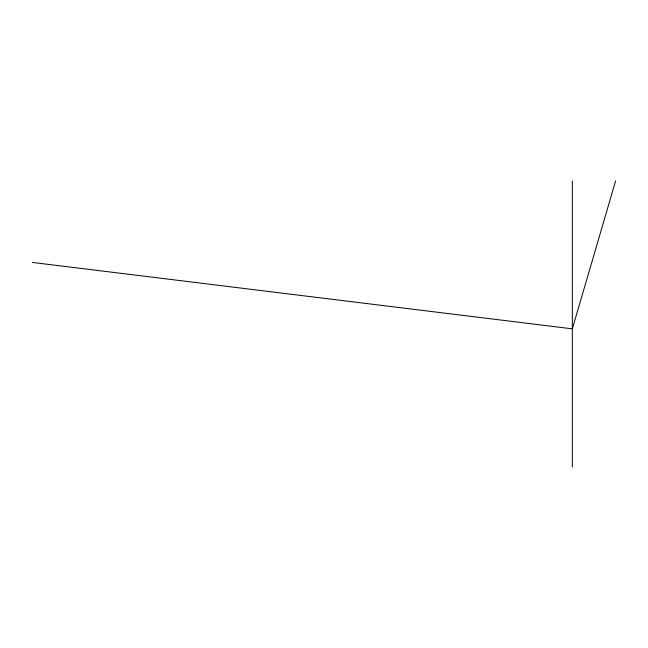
<?xml version="1.0" encoding="UTF-8"?>
<svg xmlns="http://www.w3.org/2000/svg" width="648" height="648" viewBox="0 0 648 648"><rect width="100%" height="100%" fill="white"/><g stroke="black" fill="none" stroke-linecap="round" stroke-linejoin="round"><path stroke-width="0.97" d="M615.6 180.913L572.33 328.844L32.4 262.432M572.33 180.913L572.33 467.087"/></g></svg>
